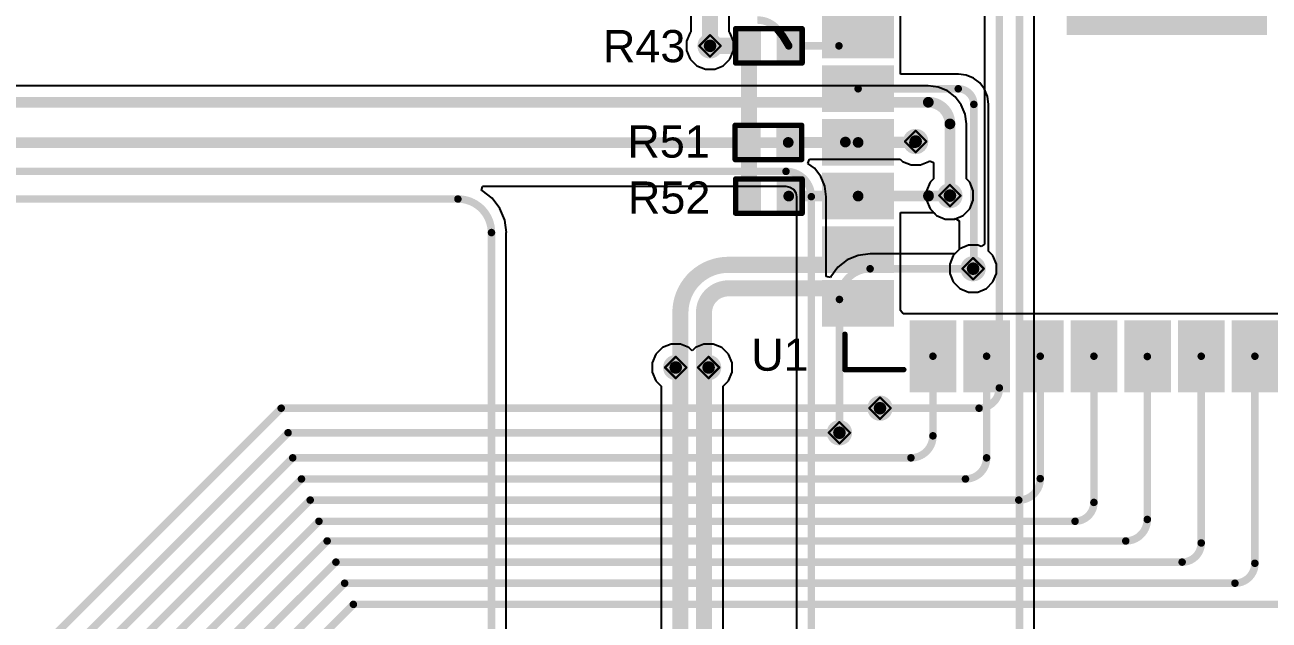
# Model space of a CAD drawing. Header units: inches. Extents: x -14 to 270, y -5 to 115.
# Drawn here: x 53.55 to 83, y 23.94 to 38.03 of the extents above; entities that cross this region are included whole.
import ezdxf

# ---------------------------------------------------------------- set-up
doc = ezdxf.new("R2010")
doc.units = ezdxf.units.IN
for name, color, linetype in [('Bottom Layer', 5, 'Continuous'), ('Drill Drawing', 1, 'Continuous'), ('Keep-Out Layer', 6, 'Continuous'), ('Top Layer', 1, 'Continuous'), ('Top Overlay', 2, 'Continuous'), ('Top Paste', 8, 'Continuous'), ('Top Solder', 216, 'Continuous'), ('Via Holes', 16, 'Continuous')]:
    doc.layers.add(name, color=color, linetype=linetype)
doc.styles.add('Arial', font='', dxfattribs={"height": 0.2})
doc.styles.get('Arial').set_extended_font_data('Arial')

# ---------------------------------------------------------------- blocks, each defined once
blk = doc.blocks.new('R___0402_10')
at = {"layer": 'Top Layer'}
for points in [[(-0.699, -0.318), (-0.699, 0.318), (-0.241, 0.318), (-0.241, -0.318)], [(0.241, -0.318), (0.241, 0.318), (0.699, 0.318), (0.699, -0.318)]]:
    blk.add_hatch(color=1, dxfattribs=at).paths.add_polyline_path(points)
at = {"layer": 'Top Paste'}
for points in [[(-0.699, -0.318), (-0.699, 0.318), (-0.241, 0.318), (-0.241, -0.318)], [(0.241, -0.318), (0.241, 0.318), (0.699, 0.318), (0.699, -0.318)]]:
    blk.add_hatch(color=8, dxfattribs=at).paths.add_polyline_path(points)
at = {"layer": 'Top Solder'}
for points in [[(-0.754, -0.373), (-0.754, 0.373), (-0.186, 0.373), (-0.186, -0.373)], [(0.186, -0.373), (0.186, 0.373), (0.754, 0.373), (0.754, -0.373)]]:
    blk.add_hatch(color=216, dxfattribs=at).paths.add_polyline_path(points)
at = {"layer": 'Top Overlay'}
for points, const_width in [([(-0.787, 0.406), (-0.787, -0.406)], 0.127), ([(0.787, 0.406), (-0.787, 0.406)], 0.127), ([(0.787, 0.406), (0.787, -0.406)], 0.127), ([(0.787, -0.406), (-0.787, -0.406)], 0.127), ([(0.813, -0.432), (-0.813, -0.432)], 0.00323)]:
    blk.add_lwpolyline(points, dxfattribs=dict(at, const_width=const_width))
for points, const_width in [([(-0.819, 0.406, 1), (-0.756, 0.406, 1)], 0.0635), ([(-0.819, 0.406, 1), (-0.756, 0.406, 1)], 0.0635), ([(0.756, 0.406, 1), (0.819, 0.406, 1)], 0.0635), ([(0.756, 0.406, 1), (0.819, 0.406, 1)], 0.0635), ([(-0.819, -0.406, 1), (-0.756, -0.406, 1)], 0.0635), ([(-0.819, -0.406, 1), (-0.756, -0.406, 1)], 0.0635), ([(-0.814, -0.432, 1), (-0.812, -0.432, 1)], 0.00161), ([(0.756, -0.406, 1), (0.819, -0.406, 1)], 0.0635), ([(0.756, -0.406, 1), (0.819, -0.406, 1)], 0.0635), ([(0.812, -0.432, 1), (0.814, -0.432, 1)], 0.00161)]:
    blk.add_lwpolyline(points, format="xyb", close=True, dxfattribs=dict(at, const_width=const_width))
blk = doc.blocks.new('R___0402_11')
at = {"layer": 'Top Layer'}
for points in [[(-0.699, -0.318), (-0.699, 0.318), (-0.241, 0.318), (-0.241, -0.318)], [(0.241, -0.318), (0.241, 0.318), (0.699, 0.318), (0.699, -0.318)]]:
    blk.add_hatch(color=1, dxfattribs=at).paths.add_polyline_path(points)
at = {"layer": 'Top Paste'}
for points in [[(-0.699, -0.318), (-0.699, 0.318), (-0.241, 0.318), (-0.241, -0.318)], [(0.241, -0.318), (0.241, 0.318), (0.699, 0.318), (0.699, -0.318)]]:
    blk.add_hatch(color=8, dxfattribs=at).paths.add_polyline_path(points)
at = {"layer": 'Top Solder'}
for points in [[(-0.754, -0.373), (-0.754, 0.373), (-0.186, 0.373), (-0.186, -0.373)], [(0.186, -0.373), (0.186, 0.373), (0.754, 0.373), (0.754, -0.373)]]:
    blk.add_hatch(color=216, dxfattribs=at).paths.add_polyline_path(points)
at = {"layer": 'Top Overlay'}
for points, const_width in [([(-0.787, 0.406), (-0.787, -0.406)], 0.127), ([(0.787, 0.406), (-0.787, 0.406)], 0.127), ([(0.787, 0.406), (0.787, -0.406)], 0.127), ([(0.787, -0.406), (-0.787, -0.406)], 0.127), ([(0.813, -0.432), (-0.813, -0.432)], 0.00323)]:
    blk.add_lwpolyline(points, dxfattribs=dict(at, const_width=const_width))
for points, const_width in [([(-0.819, 0.406, 1), (-0.756, 0.406, 1)], 0.0635), ([(-0.819, 0.406, 1), (-0.756, 0.406, 1)], 0.0635), ([(0.756, 0.406, 1), (0.819, 0.406, 1)], 0.0635), ([(0.756, 0.406, 1), (0.819, 0.406, 1)], 0.0635), ([(-0.819, -0.406, 1), (-0.756, -0.406, 1)], 0.0635), ([(-0.819, -0.406, 1), (-0.756, -0.406, 1)], 0.0635), ([(-0.814, -0.432, 1), (-0.812, -0.432, 1)], 0.00161), ([(0.756, -0.406, 1), (0.819, -0.406, 1)], 0.0635), ([(0.756, -0.406, 1), (0.819, -0.406, 1)], 0.0635), ([(0.812, -0.432, 1), (0.814, -0.432, 1)], 0.00161)]:
    blk.add_lwpolyline(points, format="xyb", close=True, dxfattribs=dict(at, const_width=const_width))
blk = doc.blocks.new('R___0402_19')
at = {"layer": 'Top Layer'}
for points in [[(-0.699, -0.317), (-0.699, 0.318), (-0.241, 0.318), (-0.241, -0.317)], [(0.241, -0.317), (0.241, 0.318), (0.699, 0.318), (0.699, -0.317)]]:
    blk.add_hatch(color=1, dxfattribs=at).paths.add_polyline_path(points)
at = {"layer": 'Top Paste'}
for points in [[(-0.699, -0.317), (-0.699, 0.318), (-0.241, 0.318), (-0.241, -0.317)], [(0.241, -0.317), (0.241, 0.318), (0.699, 0.318), (0.699, -0.317)]]:
    blk.add_hatch(color=8, dxfattribs=at).paths.add_polyline_path(points)
at = {"layer": 'Top Solder'}
for points in [[(-0.754, -0.372), (-0.754, 0.373), (-0.186, 0.373), (-0.186, -0.372)], [(0.186, -0.372), (0.186, 0.373), (0.754, 0.373), (0.754, -0.372)]]:
    blk.add_hatch(color=216, dxfattribs=at).paths.add_polyline_path(points)
at = {"layer": 'Top Overlay'}
for points, const_width in [([(-0.787, -0.406), (-0.787, 0.406)], 0.127), ([(0.787, 0.406), (-0.787, 0.406)], 0.127), ([(0.787, 0.406), (0.787, -0.406)], 0.127), ([(0.787, -0.406), (-0.787, -0.406)], 0.127), ([(0.813, -0.432), (-0.813, -0.432)], 0.00323)]:
    blk.add_lwpolyline(points, dxfattribs=dict(at, const_width=const_width))
for points, const_width in [([(-0.819, 0.406, 1), (-0.756, 0.406, 1)], 0.0635), ([(-0.819, 0.406, 1), (-0.756, 0.406, 1)], 0.0635), ([(0.756, 0.406, 1), (0.819, 0.406, 1)], 0.0635), ([(0.756, 0.406, 1), (0.819, 0.406, 1)], 0.0635), ([(-0.819, -0.406, 1), (-0.756, -0.406, 1)], 0.0635), ([(-0.819, -0.406, 1), (-0.756, -0.406, 1)], 0.0635), ([(-0.814, -0.432, 1), (-0.812, -0.432, 1)], 0.00161), ([(0.756, -0.406, 1), (0.819, -0.406, 1)], 0.0635), ([(0.756, -0.406, 1), (0.819, -0.406, 1)], 0.0635), ([(0.812, -0.432, 1), (0.814, -0.432, 1)], 0.00161)]:
    blk.add_lwpolyline(points, format="xyb", close=True, dxfattribs=dict(at, const_width=const_width))
blk = doc.blocks.new('41_SMD_M______52')
at = {"layer": 'Keep-Out Layer'}
blk.add_hatch(color=6, dxfattribs=at).paths.add_polyline_path([(-9.042, 10.287), (9.042, 10.287), (9.042, 16.383), (-9.042, 16.383)])
at = {"layer": 'Top Layer'}
for points in [[(-9.5, 9.33), (-8, 9.33), (-8, 8.43), (-9.5, 8.43)], [(8, 9.33), (9.5, 9.33), (9.5, 8.43), (8, 8.43)], [(-9.5, 8.06), (-8, 8.06), (-8, 7.16), (-9.5, 7.16)], [(8, 8.06), (9.5, 8.06), (9.5, 7.16), (8, 7.16)], [(-9.5, 6.79), (-8, 6.79), (-8, 5.89), (-9.5, 5.89)], [(8, 6.79), (9.5, 6.79), (9.5, 5.89), (8, 5.89)], [(-9.5, 5.52), (-8, 5.52), (-8, 4.62), (-9.5, 4.62)], [(8, 5.52), (9.5, 5.52), (9.5, 4.62), (8, 4.62)], [(-9.5, 4.25), (-8, 4.25), (-8, 3.35), (-9.5, 3.35)], [(8, 4.25), (9.5, 4.25), (9.5, 3.35), (8, 3.35)], [(-9.5, 2.98), (-8, 2.98), (-8, 2.08), (-9.5, 2.08)], [(-3.35, 3.11), (0.35, 3.11), (0.35, -0.59), (-3.35, -0.59)], [(8, 2.98), (9.5, 2.98), (9.5, 2.08), (8, 2.08)], [(-9.5, 1.71), (-8, 1.71), (-8, 0.81), (-9.5, 0.81)], [(8, 1.71), (9.5, 1.71), (9.5, 0.81), (8, 0.81)], [(-9.5, 0.44), (-8, 0.44), (-8, -0.46), (-9.5, -0.46)], [(8, 0.44), (9.5, 0.44), (9.5, -0.46), (8, -0.46)], [(-9.5, -0.83), (-8, -0.83), (-8, -1.73), (-9.5, -1.73)], [(8, -0.83), (9.5, -0.83), (9.5, -1.73), (8, -1.73)], [(-9.5, -2.1), (-8, -2.1), (-8, -3), (-9.5, -3)], [(8, -2.1), (9.5, -2.1), (9.5, -3), (8, -3)], [(-9.5, -3.37), (-8, -3.37), (-8, -4.27), (-9.5, -4.27)], [(8, -3.37), (9.5, -3.37), (9.5, -4.27), (8, -4.27)], [(-9.5, -4.64), (-8, -4.64), (-8, -5.54), (-9.5, -5.54)], [(8, -4.64), (9.5, -4.64), (9.5, -5.54), (8, -5.54)], [(-9.5, -5.91), (-8, -5.91), (-8, -6.81), (-9.5, -6.81)], [(8, -5.91), (9.5, -5.91), (9.5, -6.81), (8, -6.81)], [(-9.5, -7.18), (-8, -7.18), (-8, -8.08), (-9.5, -8.08)], [(8, -7.18), (9.5, -7.18), (9.5, -8.08), (8, -8.08)], [(-7.43, -9.63), (-7.43, -8.13), (-6.53, -8.13), (-6.53, -9.63)], [(-6.16, -9.63), (-6.16, -8.13), (-5.26, -8.13), (-5.26, -9.63)], [(-4.89, -9.63), (-4.89, -8.13), (-3.99, -8.13), (-3.99, -9.63)], [(-3.62, -9.63), (-3.62, -8.13), (-2.72, -8.13), (-2.72, -9.63)], [(-2.35, -9.63), (-2.35, -8.13), (-1.45, -8.13), (-1.45, -9.63)], [(-1.08, -9.63), (-1.08, -8.13), (-0.18, -8.13), (-0.18, -9.63)], [(0.19, -9.63), (0.19, -8.13), (1.09, -8.13), (1.09, -9.63)], [(1.46, -9.63), (1.46, -8.13), (2.36, -8.13), (2.36, -9.63)], [(2.73, -9.63), (2.73, -8.13), (3.63, -8.13), (3.63, -9.63)], [(4, -9.63), (4, -8.13), (4.9, -8.13), (4.9, -9.63)], [(5.27, -9.63), (5.27, -8.13), (6.17, -8.13), (6.17, -9.63)], [(6.54, -9.63), (6.54, -8.13), (7.44, -8.13), (7.44, -9.63)]]:
    blk.add_hatch(color=1, dxfattribs=at).paths.add_polyline_path(points)
at = {"layer": 'Top Overlay'}
for points in [[(-7.671, 15.367), (-5.207, 15.367), (-5.207, 15.9), (-7.671, 15.9)], [(-7.671, 11.735), (-6.96, 11.735), (-6.96, 15.9), (-7.671, 15.9)], [(-5.207, 15.9), (-5.918, 15.9), (-5.918, 11.735), (-5.207, 11.735)], [(-5.283, 15.367), (-2.743, 15.367), (-2.743, 15.9), (-5.283, 15.9)], [(-2.743, 13.36), (-2.743, 15.9), (-3.277, 15.9), (-3.277, 13.36)], [(-1.27, 15.367), (1.27, 15.367), (1.27, 15.9), (-1.27, 15.9)], [(-0.737, 13.36), (-0.737, 15.9), (-1.27, 15.9), (-1.27, 13.36)], [(0.737, 15.9), (0.737, 13.36), (1.27, 13.36), (1.27, 15.9)], [(2.743, 15.367), (5.283, 15.367), (5.283, 15.9), (2.743, 15.9)], [(3.277, 13.36), (3.277, 15.9), (2.743, 15.9), (2.743, 13.36)], [(5.283, 13.36), (5.283, 15.9), (4.75, 15.9), (4.75, 13.36)], [(7.29, 13.36), (7.29, 15.9), (6.756, 15.9), (6.756, 13.36)], [(-3.277, 13.36), (-0.737, 13.36), (-0.737, 13.894), (-3.277, 13.894)], [(0.737, 13.36), (3.277, 13.36), (3.277, 13.894), (0.737, 13.894)], [(4.75, 13.36), (7.29, 13.36), (7.29, 13.894), (4.75, 13.894)], [(-9.521, 9.362), (-7.541, 9.362), (-7.541, 9.802), (-9.521, 9.802)], [(-7.959, 8.328), (-7.541, 8.328), (-7.541, 9.406), (-7.959, 9.406)]]:
    blk.add_hatch(color=2, dxfattribs=at).paths.add_polyline_path(points)
at = {"layer": 'Top Paste'}
for points in [[(-9.5, 9.33), (-8, 9.33), (-8, 8.43), (-9.5, 8.43)], [(8, 9.33), (9.5, 9.33), (9.5, 8.43), (8, 8.43)], [(-9.5, 8.06), (-8, 8.06), (-8, 7.16), (-9.5, 7.16)], [(8, 8.06), (9.5, 8.06), (9.5, 7.16), (8, 7.16)], [(-9.5, 6.79), (-8, 6.79), (-8, 5.89), (-9.5, 5.89)], [(8, 6.79), (9.5, 6.79), (9.5, 5.89), (8, 5.89)], [(-9.5, 5.52), (-8, 5.52), (-8, 4.62), (-9.5, 4.62)], [(8, 5.52), (9.5, 5.52), (9.5, 4.62), (8, 4.62)], [(-9.5, 4.25), (-8, 4.25), (-8, 3.35), (-9.5, 3.35)], [(8, 4.25), (9.5, 4.25), (9.5, 3.35), (8, 3.35)], [(-9.5, 2.98), (-8, 2.98), (-8, 2.08), (-9.5, 2.08)], [(-3.35, 3.11), (0.35, 3.11), (0.35, -0.59), (-3.35, -0.59)], [(8, 2.98), (9.5, 2.98), (9.5, 2.08), (8, 2.08)], [(-9.5, 1.71), (-8, 1.71), (-8, 0.81), (-9.5, 0.81)], [(8, 1.71), (9.5, 1.71), (9.5, 0.81), (8, 0.81)], [(-9.5, 0.44), (-8, 0.44), (-8, -0.46), (-9.5, -0.46)], [(8, 0.44), (9.5, 0.44), (9.5, -0.46), (8, -0.46)], [(-9.5, -0.83), (-8, -0.83), (-8, -1.73), (-9.5, -1.73)], [(8, -0.83), (9.5, -0.83), (9.5, -1.73), (8, -1.73)], [(-9.5, -2.1), (-8, -2.1), (-8, -3), (-9.5, -3)], [(8, -2.1), (9.5, -2.1), (9.5, -3), (8, -3)], [(-9.5, -3.37), (-8, -3.37), (-8, -4.27), (-9.5, -4.27)], [(8, -3.37), (9.5, -3.37), (9.5, -4.27), (8, -4.27)], [(-9.5, -4.64), (-8, -4.64), (-8, -5.54), (-9.5, -5.54)], [(8, -4.64), (9.5, -4.64), (9.5, -5.54), (8, -5.54)], [(-9.5, -5.91), (-8, -5.91), (-8, -6.81), (-9.5, -6.81)], [(8, -5.91), (9.5, -5.91), (9.5, -6.81), (8, -6.81)], [(-9.5, -7.18), (-8, -7.18), (-8, -8.08), (-9.5, -8.08)], [(8, -7.18), (9.5, -7.18), (9.5, -8.08), (8, -8.08)], [(-7.43, -9.63), (-7.43, -8.13), (-6.53, -8.13), (-6.53, -9.63)], [(-6.16, -9.63), (-6.16, -8.13), (-5.26, -8.13), (-5.26, -9.63)], [(-4.89, -9.63), (-4.89, -8.13), (-3.99, -8.13), (-3.99, -9.63)], [(-3.62, -9.63), (-3.62, -8.13), (-2.72, -8.13), (-2.72, -9.63)], [(-2.35, -9.63), (-2.35, -8.13), (-1.45, -8.13), (-1.45, -9.63)], [(-1.08, -9.63), (-1.08, -8.13), (-0.18, -8.13), (-0.18, -9.63)], [(0.19, -9.63), (0.19, -8.13), (1.09, -8.13), (1.09, -9.63)], [(1.46, -9.63), (1.46, -8.13), (2.36, -8.13), (2.36, -9.63)], [(2.73, -9.63), (2.73, -8.13), (3.63, -8.13), (3.63, -9.63)], [(4, -9.63), (4, -8.13), (4.9, -8.13), (4.9, -9.63)], [(5.27, -9.63), (5.27, -8.13), (6.17, -8.13), (6.17, -9.63)], [(6.54, -9.63), (6.54, -8.13), (7.44, -8.13), (7.44, -9.63)]]:
    blk.add_hatch(color=8, dxfattribs=at).paths.add_polyline_path(points)
at = {"layer": 'Top Solder'}
for points in [[(-9.602, 9.432), (-7.898, 9.432), (-7.898, 8.328), (-9.602, 8.328)], [(7.898, 9.432), (9.602, 9.432), (9.602, 8.328), (7.898, 8.328)], [(-9.602, 8.162), (-7.898, 8.162), (-7.898, 7.058), (-9.602, 7.058)], [(7.898, 8.162), (9.602, 8.162), (9.602, 7.058), (7.898, 7.058)], [(-9.602, 6.892), (-7.898, 6.892), (-7.898, 5.788), (-9.602, 5.788)], [(7.898, 6.892), (9.602, 6.892), (9.602, 5.788), (7.898, 5.788)], [(-9.602, 5.622), (-7.898, 5.622), (-7.898, 4.518), (-9.602, 4.518)], [(7.898, 5.622), (9.602, 5.622), (9.602, 4.518), (7.898, 4.518)], [(-9.602, 4.352), (-7.898, 4.352), (-7.898, 3.248), (-9.602, 3.248)], [(7.898, 4.352), (9.602, 4.352), (9.602, 3.248), (7.898, 3.248)], [(-9.602, 3.082), (-7.898, 3.082), (-7.898, 1.978), (-9.602, 1.978)], [(-3.452, 3.212), (0.452, 3.212), (0.452, -0.692), (-3.452, -0.692)], [(7.898, 3.082), (9.602, 3.082), (9.602, 1.978), (7.898, 1.978)], [(-9.602, 1.812), (-7.898, 1.812), (-7.898, 0.708), (-9.602, 0.708)], [(7.898, 1.812), (9.602, 1.812), (9.602, 0.708), (7.898, 0.708)], [(-9.602, 0.542), (-7.898, 0.542), (-7.898, -0.562), (-9.602, -0.562)], [(7.898, 0.542), (9.602, 0.542), (9.602, -0.562), (7.898, -0.562)], [(-9.602, -0.728), (-7.898, -0.728), (-7.898, -1.832), (-9.602, -1.832)], [(7.898, -0.728), (9.602, -0.728), (9.602, -1.832), (7.898, -1.832)], [(-9.602, -1.998), (-7.898, -1.998), (-7.898, -3.102), (-9.602, -3.102)], [(7.898, -1.998), (9.602, -1.998), (9.602, -3.102), (7.898, -3.102)], [(-9.602, -3.268), (-7.898, -3.268), (-7.898, -4.372), (-9.602, -4.372)], [(7.898, -3.268), (9.602, -3.268), (9.602, -4.372), (7.898, -4.372)], [(-9.602, -4.538), (-7.898, -4.538), (-7.898, -5.642), (-9.602, -5.642)], [(7.898, -4.538), (9.602, -4.538), (9.602, -5.642), (7.898, -5.642)], [(-9.602, -5.808), (-7.898, -5.808), (-7.898, -6.912), (-9.602, -6.912)], [(7.898, -5.808), (9.602, -5.808), (9.602, -6.912), (7.898, -6.912)], [(-9.602, -7.078), (-7.898, -7.078), (-7.898, -8.182), (-9.602, -8.182)], [(7.898, -7.078), (9.602, -7.078), (9.602, -8.182), (7.898, -8.182)], [(-7.532, -9.732), (-7.532, -8.028), (-6.428, -8.028), (-6.428, -9.732)], [(-6.262, -9.732), (-6.262, -8.028), (-5.158, -8.028), (-5.158, -9.732)], [(-4.992, -9.732), (-4.992, -8.028), (-3.888, -8.028), (-3.888, -9.732)], [(-3.722, -9.732), (-3.722, -8.028), (-2.618, -8.028), (-2.618, -9.732)], [(-2.452, -9.732), (-2.452, -8.028), (-1.348, -8.028), (-1.348, -9.732)], [(-1.182, -9.732), (-1.182, -8.028), (-0.078, -8.028), (-0.078, -9.732)], [(0.088, -9.732), (0.088, -8.028), (1.192, -8.028), (1.192, -9.732)], [(1.358, -9.732), (1.358, -8.028), (2.462, -8.028), (2.462, -9.732)], [(2.628, -9.732), (2.628, -8.028), (3.732, -8.028), (3.732, -9.732)], [(3.898, -9.732), (3.898, -8.028), (5.002, -8.028), (5.002, -9.732)], [(5.168, -9.732), (5.168, -8.028), (6.272, -8.028), (6.272, -9.732)], [(6.438, -9.732), (6.438, -8.028), (7.542, -8.028), (7.542, -9.732)]]:
    blk.add_hatch(color=216, dxfattribs=at).paths.add_polyline_path(points)
at = {"layer": 'Top Overlay'}
for points, const_width in [([(-9.096, 10.244), (-9.096, 16.434)], 0.127), ([(-9.096, 16.434), (9.091, 16.434)], 0.127), ([(9.091, 10.244), (9.091, 16.434)], 0.127), ([(-9.096, 10.244), (9.086, 10.244)], 0.127), ([(-9.804, 8.738), (-9.804, 8.992)], 0.2), ([(-9.804, 8.992), (-9.677, 8.865)], 0.2), ([(-9.804, 8.738), (-9.677, 8.865)], 0.2), ([(-9.064, -9.171), (-9.064, -8.359)], 0.127), ([(9.072, -8.384), (9.072, -9.197)], 0.127), ([(-9.064, -9.197), (-7.669, -9.197)], 0.127), ([(7.677, -9.197), (9.072, -9.197)], 0.127)]:
    blk.add_lwpolyline(points, dxfattribs=dict(at, const_width=const_width))
for points, const_width in [([(-9.127, 16.434, 1), (-9.064, 16.434, 1)], 0.0635), ([(-9.127, 16.434, 1), (-9.064, 16.434, 1)], 0.0635), ([(9.059, 16.434, 1), (9.123, 16.434, 1)], 0.0635), ([(9.059, 16.434, 1), (9.123, 16.434, 1)], 0.0635), ([(-9.127, 10.244, 1), (-9.064, 10.244, 1)], 0.0635), ([(-9.127, 10.244, 1), (-9.064, 10.244, 1)], 0.0635), ([(9.054, 10.244, 1), (9.118, 10.244, 1)], 0.0635), ([(9.059, 10.244, 1), (9.123, 10.244, 1)], 0.0635), ([(-9.854, 8.992, 1), (-9.754, 8.992, 1)], 0.1), ([(-9.854, 8.992, 1), (-9.754, 8.992, 1)], 0.1), ([(-9.854, 8.738, 1), (-9.754, 8.738, 1)], 0.1), ([(-9.854, 8.738, 1), (-9.754, 8.738, 1)], 0.1), ([(-9.727, 8.865, 1), (-9.627, 8.865, 1)], 0.1), ([(-9.727, 8.865, 1), (-9.627, 8.865, 1)], 0.1), ([(-9.096, -8.359, 1), (-9.032, -8.359, 1)], 0.0635), ([(9.04, -8.384, 1), (9.104, -8.384, 1)], 0.0635), ([(-9.096, -9.171, 1), (-9.032, -9.171, 1)], 0.0635), ([(-9.096, -9.197, 1), (-9.032, -9.197, 1)], 0.0635), ([(-7.701, -9.197, 1), (-7.637, -9.197, 1)], 0.0635), ([(7.645, -9.197, 1), (7.709, -9.197, 1)], 0.0635), ([(9.04, -9.197, 1), (9.104, -9.197, 1)], 0.0635), ([(9.04, -9.197, 1), (9.104, -9.197, 1)], 0.0635)]:
    blk.add_lwpolyline(points, format="xyb", close=True, dxfattribs=dict(at, const_width=const_width))

msp = doc.modelspace()

# ---------------------------------------------------------------- hatches: boundary and pattern name
at = {"layer": 'Bottom Layer'}
h = msp.add_hatch(color=5, dxfattribs=at)
edge = h.paths.add_edge_path()
edge.add_arc((69.765, 37.534), 0.3, 0, 360)
h = msp.add_hatch(color=5, dxfattribs=at)
edge = h.paths.add_edge_path()
edge.add_arc((74.631, 35.27), 0.3, 0, 360)
h = msp.add_hatch(color=5, dxfattribs=at)
edge = h.paths.add_edge_path()
edge.add_arc((75.442, 33.99), 0.3, 0, 360)
h = msp.add_hatch(color=5, dxfattribs=at)
edge = h.paths.add_edge_path()
edge.add_arc((75.991, 32.26), 0.3, 0, 360)
h = msp.add_hatch(color=5, dxfattribs=at)
edge = h.paths.add_edge_path()
edge.add_arc((68.953, 29.921), 0.3, 0, 360)
h = msp.add_hatch(color=5, dxfattribs=at)
edge = h.paths.add_edge_path()
edge.add_arc((69.731, 29.921), 0.3, 0, 360)
h = msp.add_hatch(color=5, dxfattribs=at)
edge = h.paths.add_edge_path()
edge.add_arc((73.787, 28.958), 0.3, 0, 360)
h = msp.add_hatch(color=5, dxfattribs=at)
edge = h.paths.add_edge_path()
edge.add_arc((72.827, 28.377), 0.3, 0, 360)
at = {"layer": 'Top Layer'}
msp.add_hatch(color=1, dxfattribs=at).paths.add_polyline_path([(78.205, 37.788), (82.943, 37.788), (82.943, 42.178), (78.205, 42.178)])
h = msp.add_hatch(color=1, dxfattribs=at)
edge = h.paths.add_edge_path()
edge.add_arc((69.765, 37.534), 0.3, 0, 360)
h = msp.add_hatch(color=1, dxfattribs=at)
edge = h.paths.add_edge_path()
edge.add_arc((74.631, 35.27), 0.3, 0, 360)
h = msp.add_hatch(color=1, dxfattribs=at)
edge = h.paths.add_edge_path()
edge.add_arc((75.442, 33.99), 0.3, 0, 360)
h = msp.add_hatch(color=1, dxfattribs=at)
edge = h.paths.add_edge_path()
edge.add_arc((75.991, 32.26), 0.3, 0, 360)
h = msp.add_hatch(color=1, dxfattribs=at)
edge = h.paths.add_edge_path()
edge.add_arc((68.953, 29.921), 0.3, 0, 360)
h = msp.add_hatch(color=1, dxfattribs=at)
edge = h.paths.add_edge_path()
edge.add_arc((69.731, 29.921), 0.3, 0, 360)
h = msp.add_hatch(color=1, dxfattribs=at)
edge = h.paths.add_edge_path()
edge.add_arc((73.787, 28.958), 0.3, 0, 360)
h = msp.add_hatch(color=1, dxfattribs=at)
edge = h.paths.add_edge_path()
edge.add_arc((72.827, 28.377), 0.3, 0, 360)
at = {"layer": 'Via Holes'}
h = msp.add_hatch(color=7, dxfattribs=at)
edge = h.paths.add_edge_path()
edge.add_arc((69.765, 37.534), 0.15, 0, 360)
h = msp.add_hatch(color=7, dxfattribs=at)
edge = h.paths.add_edge_path()
edge.add_arc((74.631, 35.27), 0.15, 0, 360)
h = msp.add_hatch(color=7, dxfattribs=at)
edge = h.paths.add_edge_path()
edge.add_arc((75.442, 33.99), 0.15, 0, 360)
h = msp.add_hatch(color=7, dxfattribs=at)
edge = h.paths.add_edge_path()
edge.add_arc((75.991, 32.26), 0.15, 0, 360)
h = msp.add_hatch(color=7, dxfattribs=at)
edge = h.paths.add_edge_path()
edge.add_arc((68.953, 29.921), 0.15, 0, 360)
h = msp.add_hatch(color=7, dxfattribs=at)
edge = h.paths.add_edge_path()
edge.add_arc((69.731, 29.921), 0.15, 0, 360)
h = msp.add_hatch(color=7, dxfattribs=at)
edge = h.paths.add_edge_path()
edge.add_arc((73.787, 28.958), 0.15, 0, 360)
h = msp.add_hatch(color=7, dxfattribs=at)
edge = h.paths.add_edge_path()
edge.add_arc((72.827, 28.377), 0.15, 0, 360)

# ---------------------------------------------------------------- linework, layer by layer
at = {"layer": 'Bottom Layer'}
for p, q in [((77.439, 19.811), (77.439, 41.222)), ((76.262, 39.795), (76.262, 32.838)), ((69.311, 38.982), (69.311, 37.864)), ((70.218, 37.864), (70.218, 38.982)), ((69.295, 37.848), (69.211, 37.644)), ((69.311, 37.864), (69.295, 37.848)), ((70.234, 37.848), (70.218, 37.864)), ((70.319, 37.644), (70.234, 37.848)), ((69.211, 37.644), (69.211, 37.424)), ((69.211, 37.424), (69.295, 37.22)), ((70.234, 37.22), (70.319, 37.424)), ((70.319, 37.424), (70.319, 37.644)), ((69.295, 37.22), (69.451, 37.064)), ((70.078, 37.064), (70.234, 37.22)), ((69.451, 37.064), (69.654, 36.98)), ((69.654, 36.98), (69.875, 36.98)), ((69.875, 36.98), (70.078, 37.064)), ((74.93, 36.587), (51.833, 36.587)), ((75.163, 36.557), (74.93, 36.587)), ((74.93, 36.587), (74.93, 36.587)), ((75.381, 36.467), (75.163, 36.557)), ((75.567, 36.324), (75.381, 36.467)), ((75.71, 36.137), (75.567, 36.324)), ((75.8, 35.92), (75.71, 36.137)), ((75.831, 35.687), (75.8, 35.92)), ((75.831, 34.385), (75.831, 35.687)), ((75.831, 35.687), (75.831, 35.687)), ((72.082, 34.752), (72.117, 34.854)), ((72.234, 34.636), (72.082, 34.752)), ((72.117, 34.854), (74.264, 34.854)), ((74.264, 34.854), (74.318, 34.8)), ((74.318, 34.8), (74.521, 34.716)), ((74.742, 34.716), (74.945, 34.8)), ((74.945, 34.8), (74.96, 34.815)), ((74.96, 34.815), (75.054, 34.776)), ((75.054, 34.776), (75.054, 34.385)), ((72.385, 34.439), (72.234, 34.636)), ((74.521, 34.716), (74.742, 34.716)), ((64.358, 34.114), (64.378, 34.213)), ((64.378, 34.213), (71.562, 34.213)), ((71.562, 34.213), (71.562, 34.212)), ((71.562, 34.212), (71.657, 34.193)), ((71.657, 34.193), (71.738, 34.139)), ((72.48, 34.21), (72.385, 34.439)), ((72.512, 33.964), (72.48, 34.21)), ((74.972, 34.304), (74.888, 34.101)), ((75.054, 34.385), (74.972, 34.304)), ((75.912, 34.304), (75.831, 34.385)), ((75.996, 34.101), (75.912, 34.304)), ((64.371, 34.108), (64.358, 34.114)), ((64.609, 33.926), (64.371, 34.108)), ((64.791, 33.688), (64.609, 33.926)), ((71.738, 34.139), (71.792, 34.059)), ((71.792, 34.059), (71.811, 33.964)), ((71.811, 33.964), (71.812, 33.964)), ((71.812, 33.964), (71.812, 19.124)), ((72.511, 32.074), (72.511, 33.964)), ((72.511, 33.964), (72.512, 33.964)), ((74.888, 34.101), (74.888, 33.88)), ((74.888, 33.88), (74.972, 33.677)), ((75.912, 33.677), (75.996, 33.88)), ((75.996, 33.88), (75.996, 34.101)), ((64.906, 33.412), (64.791, 33.688)), ((74.972, 33.677), (75.128, 33.521)), ((75.756, 33.521), (75.912, 33.677)), ((64.945, 33.115), (64.906, 33.412)), ((75.128, 33.521), (75.332, 33.436)), ((75.332, 33.436), (75.552, 33.436)), ((75.552, 33.436), (75.756, 33.521)), ((64.942, 18.671), (64.942, 33.115)), ((64.942, 33.115), (64.945, 33.115)), ((75.677, 32.73), (75.555, 32.608)), ((75.88, 32.814), (75.677, 32.73)), ((76.101, 32.814), (75.88, 32.814)), ((76.178, 32.782), (76.101, 32.814)), ((76.262, 32.838), (76.178, 32.782)), ((73.014, 32.466), (72.791, 32.294)), ((73.274, 32.573), (73.014, 32.466)), ((73.553, 32.61), (73.274, 32.573)), ((73.553, 32.608), (73.553, 32.61)), ((75.555, 32.608), (73.553, 32.608)), ((72.791, 32.294), (72.62, 32.071)), ((72.613, 32.054), (72.511, 32.074)), ((72.62, 32.071), (72.613, 32.054)), ((68.639, 30.391), (68.483, 30.235)), ((68.843, 30.475), (68.639, 30.391)), ((69.063, 30.475), (68.843, 30.475)), ((69.267, 30.391), (69.063, 30.475)), ((69.342, 30.316), (69.267, 30.391)), ((69.417, 30.391), (69.342, 30.316)), ((69.621, 30.475), (69.417, 30.391)), ((69.841, 30.475), (69.621, 30.475)), ((70.045, 30.391), (69.841, 30.475)), ((70.201, 30.235), (70.045, 30.391)), ((68.483, 30.235), (68.399, 30.031)), ((70.285, 30.031), (70.201, 30.235)), ((68.399, 30.031), (68.399, 29.811)), ((68.399, 29.811), (68.483, 29.607)), ((70.201, 29.607), (70.285, 29.811)), ((70.285, 29.811), (70.285, 30.031)), ((68.483, 29.607), (68.609, 29.481)), ((68.609, 29.481), (68.609, 14.41)), ((70.075, 29.481), (70.201, 29.607)), ((70.075, 14.41), (70.075, 29.481))]:
    msp.add_line(p, q, dxfattribs=at)
for points, const_width in [([(77.089, 19.811), (77.089, 41.656)], 0.178), ([(76.612, 29.438), (76.612, 39.795)], 0.178), ([(69.765, 37.534), (69.765, 39.312)], 0.381), ([(31.952, 36.199), (74.93, 36.199)], 0.254), ([(75.442, 33.99), (75.442, 35.687)], 0.254), ([(32.557, 35.242), (74.604, 35.242)], 0.254), ([(41.72, 34.563), (71.562, 34.563)], 0.178), ([(40.93, 33.909), (63.798, 33.909)], 0.178), ([(72.161, 19.124), (72.161, 33.964)], 0.178), ([(64.592, 18.237), (64.592, 33.115)], 0.178), ([(73.553, 32.258), (75.989, 32.258)], 0.178), ([(75.989, 32.258), (75.991, 32.26)], 0.178), ([(72.827, 28.377), (72.827, 31.532)], 0.178), ([(69.063, 14.079), (69.063, 29.812)], 0.381), ([(69.621, 14.079), (69.621, 29.812)], 0.381), ([(73.787, 28.958), (76.131, 28.958)], 0.178)]:
    msp.add_lwpolyline(points, dxfattribs=dict(at, const_width=const_width))
for points, const_width in [([(69.669, 37.534, 1), (69.86, 37.534, 1)], 0.191), ([(74.867, 36.199, 1), (74.994, 36.199, 1)], 0.127), ([(74.867, 36.199, 1), (74.994, 36.199, 1)], 0.127), ([(75.379, 35.687, 1), (75.506, 35.687, 1)], 0.127), ([(75.379, 35.687, 1), (75.506, 35.687, 1)], 0.127), ([(74.54, 35.242, 1), (74.667, 35.242, 1)], 0.127), ([(74.54, 35.242, 1), (74.667, 35.242, 1)], 0.127), ([(74.568, 35.27, 1), (74.695, 35.27, 1)], 0.127), ([(71.518, 34.563, 1), (71.607, 34.563, 1)], 0.0889), ([(71.518, 34.563, 1), (71.607, 34.563, 1)], 0.0889), ([(63.754, 33.909, 1), (63.842, 33.909, 1)], 0.0889), ([(63.754, 33.909, 1), (63.842, 33.909, 1)], 0.0889), ([(72.117, 33.964, 1), (72.206, 33.964, 1)], 0.0889), ([(72.117, 33.964, 1), (72.206, 33.964, 1)], 0.0889), ([(75.379, 33.99, 1), (75.506, 33.99, 1)], 0.127), ([(64.548, 33.115, 1), (64.637, 33.115, 1)], 0.0889), ([(64.548, 33.115, 1), (64.637, 33.115, 1)], 0.0889), ([(73.509, 32.258, 1), (73.598, 32.258, 1)], 0.0889), ([(73.509, 32.258, 1), (73.598, 32.258, 1)], 0.0889), ([(75.944, 32.258, 1), (76.033, 32.258, 1)], 0.0889), ([(75.944, 32.258, 1), (76.033, 32.258, 1)], 0.0889), ([(75.946, 32.26, 1), (76.035, 32.26, 1)], 0.0889), ([(72.783, 31.532, 1), (72.872, 31.532, 1)], 0.0889), ([(72.783, 31.532, 1), (72.872, 31.532, 1)], 0.0889), ([(68.967, 29.812, 1), (69.158, 29.812, 1)], 0.191), ([(69.526, 29.812, 1), (69.717, 29.812, 1)], 0.191), ([(76.567, 29.438, 1), (76.656, 29.438, 1)], 0.0889), ([(76.567, 29.438, 1), (76.656, 29.438, 1)], 0.0889), ([(73.743, 28.958, 1), (73.831, 28.958, 1)], 0.0889), ([(76.087, 28.958, 1), (76.176, 28.958, 1)], 0.0889), ([(76.087, 28.958, 1), (76.176, 28.958, 1)], 0.0889), ([(72.783, 28.377, 1), (72.872, 28.377, 1)], 0.0889)]:
    msp.add_lwpolyline(points, format="xyb", close=True, dxfattribs=dict(at, const_width=const_width))
for points, const_width in [([(74.93, 36.199, -0.414214), (75.442, 35.687)], 0.254), ([(74.631, 35.27, -0.414214), (74.604, 35.242)], 0.254), ([(71.562, 34.563, -0.414214), (72.161, 33.964)], 0.178), ([(63.798, 33.909, -0.414214), (64.592, 33.115)], 0.178), ([(72.827, 31.532, -0.414214), (73.553, 32.258)], 0.178), ([(76.612, 29.438, -0.414214), (76.131, 28.958)], 0.178)]:
    msp.add_lwpolyline(points, format="xyb", dxfattribs=dict(at, const_width=const_width))
at = {"layer": 'Drill Drawing', "const_width": 0.0508}
for points in [[(69.511, 37.534), (69.765, 37.788)], [(69.765, 37.788), (70.019, 37.534)], [(69.511, 37.534), (69.765, 37.28)], [(69.765, 37.28), (70.019, 37.534)], [(74.377, 35.27), (74.631, 35.524)], [(74.631, 35.524), (74.885, 35.27)], [(74.377, 35.27), (74.631, 35.016)], [(74.631, 35.016), (74.885, 35.27)], [(75.188, 33.99), (75.442, 34.244)], [(75.442, 34.244), (75.696, 33.99)], [(75.188, 33.99), (75.442, 33.736)], [(75.442, 33.736), (75.696, 33.99)], [(75.737, 32.26), (75.991, 32.514)], [(75.991, 32.514), (76.245, 32.26)], [(75.737, 32.26), (75.991, 32.006)], [(75.991, 32.006), (76.245, 32.26)], [(68.699, 29.921), (68.953, 30.175)], [(68.953, 30.175), (69.207, 29.921)], [(69.477, 29.921), (69.731, 30.175)], [(69.731, 30.175), (69.985, 29.921)], [(68.699, 29.921), (68.953, 29.667)], [(68.953, 29.667), (69.207, 29.921)], [(69.477, 29.921), (69.731, 29.667)], [(69.731, 29.667), (69.985, 29.921)], [(73.533, 28.958), (73.787, 29.212)], [(73.787, 29.212), (74.041, 28.958)], [(73.533, 28.958), (73.787, 28.704)], [(73.787, 28.704), (74.041, 28.958)], [(72.573, 28.377), (72.827, 28.631)], [(72.827, 28.631), (73.081, 28.377)], [(72.573, 28.377), (72.827, 28.123)], [(72.827, 28.123), (73.081, 28.377)]]:
    msp.add_lwpolyline(points, dxfattribs=at)
at = {"layer": 'Drill Drawing', "const_width": 0.0254}
for points in [[(69.752, 37.788, 1), (69.777, 37.788, 1)], [(69.752, 37.788, 1), (69.777, 37.788, 1)], [(69.498, 37.534, 1), (69.523, 37.534, 1)], [(69.498, 37.534, 1), (69.523, 37.534, 1)], [(70.006, 37.534, 1), (70.031, 37.534, 1)], [(70.006, 37.534, 1), (70.031, 37.534, 1)], [(69.752, 37.28, 1), (69.777, 37.28, 1)], [(69.752, 37.28, 1), (69.777, 37.28, 1)], [(74.619, 35.524, 1), (74.644, 35.524, 1)], [(74.619, 35.524, 1), (74.644, 35.524, 1)], [(74.365, 35.27, 1), (74.39, 35.27, 1)], [(74.365, 35.27, 1), (74.39, 35.27, 1)], [(74.619, 35.016, 1), (74.644, 35.016, 1)], [(74.619, 35.016, 1), (74.644, 35.016, 1)], [(74.873, 35.27, 1), (74.898, 35.27, 1)], [(74.873, 35.27, 1), (74.898, 35.27, 1)], [(75.429, 34.244, 1), (75.455, 34.244, 1)], [(75.429, 34.244, 1), (75.455, 34.244, 1)], [(75.175, 33.99, 1), (75.201, 33.99, 1)], [(75.175, 33.99, 1), (75.201, 33.99, 1)], [(75.683, 33.99, 1), (75.709, 33.99, 1)], [(75.683, 33.99, 1), (75.709, 33.99, 1)], [(75.429, 33.736, 1), (75.455, 33.736, 1)], [(75.429, 33.736, 1), (75.455, 33.736, 1)], [(75.978, 32.514, 1), (76.003, 32.514, 1)], [(75.978, 32.514, 1), (76.003, 32.514, 1)], [(75.724, 32.26, 1), (75.749, 32.26, 1)], [(75.724, 32.26, 1), (75.749, 32.26, 1)], [(76.232, 32.26, 1), (76.257, 32.26, 1)], [(76.232, 32.26, 1), (76.257, 32.26, 1)], [(75.978, 32.006, 1), (76.003, 32.006, 1)], [(75.978, 32.006, 1), (76.003, 32.006, 1)], [(68.94, 30.175, 1), (68.966, 30.175, 1)], [(68.94, 30.175, 1), (68.966, 30.175, 1)], [(69.718, 30.175, 1), (69.744, 30.175, 1)], [(69.718, 30.175, 1), (69.744, 30.175, 1)], [(68.686, 29.921, 1), (68.712, 29.921, 1)], [(68.686, 29.921, 1), (68.712, 29.921, 1)], [(69.194, 29.921, 1), (69.22, 29.921, 1)], [(69.194, 29.921, 1), (69.22, 29.921, 1)], [(69.464, 29.921, 1), (69.49, 29.921, 1)], [(69.464, 29.921, 1), (69.49, 29.921, 1)], [(69.972, 29.921, 1), (69.998, 29.921, 1)], [(69.972, 29.921, 1), (69.998, 29.921, 1)], [(68.94, 29.667, 1), (68.966, 29.667, 1)], [(68.94, 29.667, 1), (68.966, 29.667, 1)], [(69.718, 29.667, 1), (69.744, 29.667, 1)], [(69.718, 29.667, 1), (69.744, 29.667, 1)], [(73.774, 29.212, 1), (73.8, 29.212, 1)], [(73.774, 29.212, 1), (73.8, 29.212, 1)], [(73.52, 28.958, 1), (73.546, 28.958, 1)], [(73.52, 28.958, 1), (73.546, 28.958, 1)], [(74.028, 28.958, 1), (74.054, 28.958, 1)], [(74.028, 28.958, 1), (74.054, 28.958, 1)], [(72.815, 28.631, 1), (72.84, 28.631, 1)], [(72.815, 28.631, 1), (72.84, 28.631, 1)], [(73.774, 28.704, 1), (73.8, 28.704, 1)], [(73.774, 28.704, 1), (73.8, 28.704, 1)], [(72.561, 28.377, 1), (72.586, 28.377, 1)], [(72.561, 28.377, 1), (72.586, 28.377, 1)], [(73.069, 28.377, 1), (73.094, 28.377, 1)], [(73.069, 28.377, 1), (73.094, 28.377, 1)], [(72.815, 28.123, 1), (72.84, 28.123, 1)], [(72.815, 28.123, 1), (72.84, 28.123, 1)]]:
    msp.add_lwpolyline(points, format="xyb", close=True, dxfattribs=at)
at = {"layer": 'Top Layer'}
for p, q in [((74.274, 36.868), (74.274, 38.354)), ((75.639, 36.868), (74.274, 36.868)), ((75.647, 36.866), (75.639, 36.868)), ((75.825, 36.843), (75.647, 36.866)), ((75.998, 36.771), (75.825, 36.843)), ((76.147, 36.656), (75.998, 36.771)), ((76.261, 36.507), (76.147, 36.656)), ((76.333, 36.334), (76.261, 36.507)), ((76.357, 36.156), (76.333, 36.334)), ((76.358, 36.148), (76.357, 36.156)), ((76.358, 32.676), (76.358, 36.148)), ((74.274, 32.004), (74.274, 33.589)), ((74.274, 33.589), (75.06, 33.589)), ((75.06, 33.589), (75.128, 33.521)), ((75.128, 33.521), (75.332, 33.436)), ((75.332, 33.436), (75.552, 33.436)), ((75.552, 33.436), (75.575, 33.446)), ((75.575, 33.446), (75.659, 33.389)), ((75.659, 33.389), (75.659, 32.712)), ((75.659, 32.712), (75.521, 32.574)), ((75.521, 32.574), (75.437, 32.37)), ((76.46, 32.574), (76.358, 32.676)), ((76.545, 32.37), (76.46, 32.574)), ((75.437, 32.37), (75.437, 32.15)), ((75.437, 32.15), (75.521, 31.946)), ((76.46, 31.946), (76.545, 32.15)), ((76.545, 32.15), (76.545, 32.37)), ((74.274, 31.268), (74.274, 32.004)), ((75.521, 31.946), (75.677, 31.79)), ((76.304, 31.79), (76.46, 31.946)), ((75.677, 31.79), (75.88, 31.706)), ((75.88, 31.706), (76.101, 31.706)), ((76.101, 31.706), (76.304, 31.79)), ((74.336, 31.192), (74.274, 31.268)), ((75.744, 31.192), (74.336, 31.192)), ((76.876, 31.192), (75.744, 31.192)), ((75.744, 31.192), (75.744, 31.192)), ((78.284, 31.192), (76.876, 31.192)), ((76.876, 31.192), (76.876, 31.192)), ((80.686, 31.192), (78.284, 31.192)), ((78.284, 31.192), (78.284, 31.192)), ((82.094, 31.192), (80.686, 31.192)), ((80.686, 31.192), (80.686, 31.192)), ((83.226, 31.192), (82.094, 31.192)), ((82.094, 31.192), (82.094, 31.192))]:
    msp.add_line(p, q, dxfattribs=at)
for points, const_width in [([(70.888, 38.145, -0.227531), (71.365, 37.916)], 0.178), ([(75.639, 36.518, -0.414214), (76.009, 36.148)], 0.178), ([(73.27, 32.708, -0.414214), (72.914, 32.352)], 0.381), ([(69.063, 31.217, -0.414214), (70.198, 32.352)], 0.381), ([(69.621, 31.217, -0.414214), (70.198, 31.794)], 0.381), ([(72.914, 31.794, -0.414214), (73.27, 31.438)], 0.381), ([(75.04, 28.304, -0.414214), (74.519, 27.783)], 0.178), ([(76.31, 27.783, -0.414214), (75.809, 27.283)], 0.178), ([(77.58, 27.291, -0.414214), (77.071, 26.783)], 0.178), ([(78.85, 26.728, -0.414214), (78.404, 26.282)], 0.178), ([(80.113, 26.325, -0.414214), (79.603, 25.815)], 0.178), ([(81.39, 25.768, -0.414214), (80.937, 25.315)], 0.178), ([(82.66, 25.287, -0.414214), (82.188, 24.815)], 0.178)]:
    msp.add_lwpolyline(points, format="xyb", dxfattribs=dict(at, const_width=const_width))
for points, const_width in [([(71.365, 37.916), (71.488, 37.763)], 0.178), ([(69.765, 37.534), (70.688, 37.534)], 0.381), ([(70.688, 33.978), (70.688, 37.534)], 0.381), ([(71.488, 37.763), (71.628, 37.534)], 0.178), ([(71.628, 37.534), (72.815, 37.534)], 0.178), ([(73.27, 36.518), (75.639, 36.518)], 0.178), ([(76.009, 32.278), (76.009, 36.148)], 0.178), ([(71.615, 35.248), (73.27, 35.248)], 0.254), ([(72.967, 35.257), (74.631, 35.257)], 0.254), ([(71.628, 33.978), (73.27, 33.978)], 0.254), ([(73.27, 33.978), (74.934, 33.978)], 0.254), ([(74.934, 33.978), (74.934, 33.99)], 0.254), ([(74.934, 33.978), (75.442, 33.978)], 0.254), ([(70.198, 32.352), (72.914, 32.352)], 0.381), ([(75.991, 32.26), (76.009, 32.278)], 0.178), ([(70.198, 31.794), (72.914, 31.794)], 0.381), ([(69.063, 30.031), (69.063, 31.217)], 0.381), ([(69.621, 30.031), (69.621, 31.217)], 0.381), ([(75.04, 28.304), (75.04, 30.188)], 0.178), ([(76.31, 27.783), (76.31, 30.188)], 0.178), ([(77.58, 27.291), (77.58, 30.188)], 0.178), ([(78.85, 26.728), (78.85, 30.188)], 0.178), ([(80.113, 26.325), (80.113, 30.181)], 0.178), ([(81.39, 25.768), (81.39, 30.188)], 0.178), ([(82.66, 25.287), (82.66, 30.188)], 0.178), ([(51.935, 21.277), (59.615, 28.958)], 0.178), ([(59.615, 28.958), (73.787, 28.958)], 0.178), ([(48.365, 16.964), (59.778, 28.377)], 0.178), ([(59.778, 28.377), (72.827, 28.377)], 0.178), ([(48.571, 16.466), (59.888, 27.783)], 0.178), ([(59.888, 27.783), (74.519, 27.783)], 0.178), ([(48.779, 15.966), (60.095, 27.283)], 0.178), ([(60.095, 27.283), (75.809, 27.283)], 0.178), ([(48.986, 15.466), (60.303, 26.783)], 0.178), ([(60.303, 26.783), (77.071, 26.783)], 0.178), ([(49.193, 14.965), (60.51, 26.282)], 0.178), ([(60.51, 26.282), (78.404, 26.282)], 0.178), ([(49.387, 14.498), (60.704, 25.815)], 0.178), ([(60.704, 25.815), (79.603, 25.815)], 0.178), ([(49.594, 13.999), (60.91, 25.315)], 0.178), ([(60.91, 25.315), (80.937, 25.315)], 0.178), ([(49.801, 13.498), (61.118, 24.815)], 0.178), ([(61.118, 24.815), (82.188, 24.815)], 0.178), ([(50.008, 12.998), (61.325, 24.315)], 0.178), ([(61.325, 24.315), (83.493, 24.315)], 0.178)]:
    msp.add_lwpolyline(points, dxfattribs=dict(at, const_width=const_width))
for points, const_width in [([(71.32, 37.916, 1), (71.409, 37.916, 1)], 0.0889), ([(71.32, 37.916, 1), (71.409, 37.916, 1)], 0.0889), ([(69.669, 37.534, 1), (69.86, 37.534, 1)], 0.191), ([(70.593, 37.534, 1), (70.783, 37.534, 1)], 0.191), ([(70.593, 37.534, 1), (70.783, 37.534, 1)], 0.191), ([(71.443, 37.763, 1), (71.532, 37.763, 1)], 0.0889), ([(71.443, 37.763, 1), (71.532, 37.763, 1)], 0.0889), ([(71.583, 37.534, 1), (71.672, 37.534, 1)], 0.0889), ([(71.583, 37.534, 1), (71.672, 37.534, 1)], 0.0889), ([(72.771, 37.534, 1), (72.86, 37.534, 1)], 0.0889), ([(73.225, 36.518, 1), (73.314, 36.518, 1)], 0.0889), ([(75.594, 36.518, 1), (75.683, 36.518, 1)], 0.0889), ([(75.594, 36.518, 1), (75.683, 36.518, 1)], 0.0889), ([(75.964, 36.148, 1), (76.053, 36.148, 1)], 0.0889), ([(75.964, 36.148, 1), (76.053, 36.148, 1)], 0.0889), ([(71.552, 35.248, 1), (71.679, 35.248, 1)], 0.127), ([(72.904, 35.257, 1), (73.031, 35.257, 1)], 0.127), ([(73.206, 35.248, 1), (73.333, 35.248, 1)], 0.127), ([(74.568, 35.257, 1), (74.695, 35.257, 1)], 0.127), ([(70.593, 33.978, 1), (70.783, 33.978, 1)], 0.191), ([(71.564, 33.978, 1), (71.691, 33.978, 1)], 0.127), ([(73.206, 33.978, 1), (73.333, 33.978, 1)], 0.127), ([(73.206, 33.978, 1), (73.333, 33.978, 1)], 0.127), ([(74.871, 33.99, 1), (74.998, 33.99, 1)], 0.127), ([(74.871, 33.978, 1), (74.998, 33.978, 1)], 0.127), ([(74.871, 33.978, 1), (74.998, 33.978, 1)], 0.127), ([(74.871, 33.978, 1), (74.998, 33.978, 1)], 0.127), ([(75.379, 33.978, 1), (75.506, 33.978, 1)], 0.127), ([(73.175, 32.708, 1), (73.365, 32.708, 1)], 0.191), ([(70.103, 32.352, 1), (70.294, 32.352, 1)], 0.191), ([(70.103, 32.352, 1), (70.294, 32.352, 1)], 0.191), ([(72.819, 32.352, 1), (73.009, 32.352, 1)], 0.191), ([(72.819, 32.352, 1), (73.009, 32.352, 1)], 0.191), ([(75.946, 32.26, 1), (76.035, 32.26, 1)], 0.0889), ([(75.964, 32.278, 1), (76.053, 32.278, 1)], 0.0889), ([(75.964, 32.278, 1), (76.053, 32.278, 1)], 0.0889), ([(70.103, 31.794, 1), (70.294, 31.794, 1)], 0.191), ([(70.103, 31.794, 1), (70.294, 31.794, 1)], 0.191), ([(72.819, 31.794, 1), (73.009, 31.794, 1)], 0.191), ([(72.819, 31.794, 1), (73.009, 31.794, 1)], 0.191), ([(73.175, 31.438, 1), (73.365, 31.438, 1)], 0.191), ([(68.967, 31.217, 1), (69.158, 31.217, 1)], 0.191), ([(68.967, 31.217, 1), (69.158, 31.217, 1)], 0.191), ([(69.526, 31.217, 1), (69.717, 31.217, 1)], 0.191), ([(69.526, 31.217, 1), (69.717, 31.217, 1)], 0.191), ([(68.967, 30.031, 1), (69.158, 30.031, 1)], 0.191), ([(69.526, 30.031, 1), (69.717, 30.031, 1)], 0.191), ([(74.995, 30.188, 1), (75.084, 30.188, 1)], 0.0889), ([(76.265, 30.188, 1), (76.354, 30.188, 1)], 0.0889), ([(77.535, 30.188, 1), (77.624, 30.188, 1)], 0.0889), ([(78.805, 30.188, 1), (78.894, 30.188, 1)], 0.0889), ([(80.069, 30.181, 1), (80.158, 30.181, 1)], 0.0889), ([(81.345, 30.188, 1), (81.434, 30.188, 1)], 0.0889), ([(82.615, 30.188, 1), (82.704, 30.188, 1)], 0.0889), ([(59.571, 28.958, 1), (59.66, 28.958, 1)], 0.0889), ([(59.571, 28.958, 1), (59.66, 28.958, 1)], 0.0889), ([(73.743, 28.958, 1), (73.831, 28.958, 1)], 0.0889), ([(59.734, 28.377, 1), (59.823, 28.377, 1)], 0.0889), ([(59.734, 28.377, 1), (59.823, 28.377, 1)], 0.0889), ([(72.783, 28.377, 1), (72.872, 28.377, 1)], 0.0889), ([(74.995, 28.304, 1), (75.084, 28.304, 1)], 0.0889), ([(74.995, 28.304, 1), (75.084, 28.304, 1)], 0.0889), ([(59.844, 27.783, 1), (59.933, 27.783, 1)], 0.0889), ([(59.844, 27.783, 1), (59.933, 27.783, 1)], 0.0889), ([(74.475, 27.783, 1), (74.564, 27.783, 1)], 0.0889), ([(74.475, 27.783, 1), (74.564, 27.783, 1)], 0.0889), ([(76.265, 27.783, 1), (76.354, 27.783, 1)], 0.0889), ([(76.265, 27.783, 1), (76.354, 27.783, 1)], 0.0889), ([(60.051, 27.283, 1), (60.14, 27.283, 1)], 0.0889), ([(60.051, 27.283, 1), (60.14, 27.283, 1)], 0.0889), ([(75.765, 27.283, 1), (75.854, 27.283, 1)], 0.0889), ([(75.765, 27.283, 1), (75.854, 27.283, 1)], 0.0889), ([(77.535, 27.291, 1), (77.624, 27.291, 1)], 0.0889), ([(77.535, 27.291, 1), (77.624, 27.291, 1)], 0.0889), ([(60.258, 26.783, 1), (60.347, 26.783, 1)], 0.0889), ([(60.258, 26.783, 1), (60.347, 26.783, 1)], 0.0889), ([(77.027, 26.783, 1), (77.116, 26.783, 1)], 0.0889), ([(77.027, 26.783, 1), (77.116, 26.783, 1)], 0.0889), ([(78.805, 26.728, 1), (78.894, 26.728, 1)], 0.0889), ([(78.805, 26.728, 1), (78.894, 26.728, 1)], 0.0889), ([(60.465, 26.282, 1), (60.554, 26.282, 1)], 0.0889), ([(60.465, 26.282, 1), (60.554, 26.282, 1)], 0.0889), ([(78.359, 26.282, 1), (78.448, 26.282, 1)], 0.0889), ([(78.359, 26.282, 1), (78.448, 26.282, 1)], 0.0889), ([(80.069, 26.325, 1), (80.158, 26.325, 1)], 0.0889), ([(80.069, 26.325, 1), (80.158, 26.325, 1)], 0.0889), ([(60.659, 25.815, 1), (60.748, 25.815, 1)], 0.0889), ([(60.659, 25.815, 1), (60.748, 25.815, 1)], 0.0889), ([(79.559, 25.815, 1), (79.647, 25.815, 1)], 0.0889), ([(79.559, 25.815, 1), (79.647, 25.815, 1)], 0.0889), ([(81.345, 25.768, 1), (81.434, 25.768, 1)], 0.0889), ([(81.345, 25.768, 1), (81.434, 25.768, 1)], 0.0889), ([(60.866, 25.315, 1), (60.955, 25.315, 1)], 0.0889), ([(60.866, 25.315, 1), (60.955, 25.315, 1)], 0.0889), ([(80.893, 25.315, 1), (80.982, 25.315, 1)], 0.0889), ([(80.893, 25.315, 1), (80.982, 25.315, 1)], 0.0889), ([(82.615, 25.287, 1), (82.704, 25.287, 1)], 0.0889), ([(82.615, 25.287, 1), (82.704, 25.287, 1)], 0.0889), ([(61.073, 24.815, 1), (61.162, 24.815, 1)], 0.0889), ([(61.073, 24.815, 1), (61.162, 24.815, 1)], 0.0889), ([(82.143, 24.815, 1), (82.232, 24.815, 1)], 0.0889), ([(82.143, 24.815, 1), (82.232, 24.815, 1)], 0.0889), ([(61.28, 24.315, 1), (61.369, 24.315, 1)], 0.0889), ([(61.28, 24.315, 1), (61.369, 24.315, 1)], 0.0889)]:
    msp.add_lwpolyline(points, format="xyb", close=True, dxfattribs=dict(at, const_width=const_width))

# ---------------------------------------------------------------- block references
msp.add_blockref('41_SMD_M______52', (82.02, 39.068))
at = {"rotation": 180}
for name, p in [('R___0402_19', (71.158, 37.534)), ('R___0402_11', (71.146, 35.248)), ('R___0402_10', (71.158, 33.978))]:
    msp.add_blockref(name, p, dxfattribs=at)

# ---------------------------------------------------------------- texts
at = {"layer": 'Top Overlay', "style": 'Arial'}
for s, p in [('R43', (67.229, 37.147)), ('R51', (67.807, 34.889)), ('R52', (67.82, 33.563)), ('U1', (70.739, 29.845))]:
    msp.add_text(s, height=0.762, dxfattribs=at).set_placement(p)

doc.saveas('drawing.dxf')
